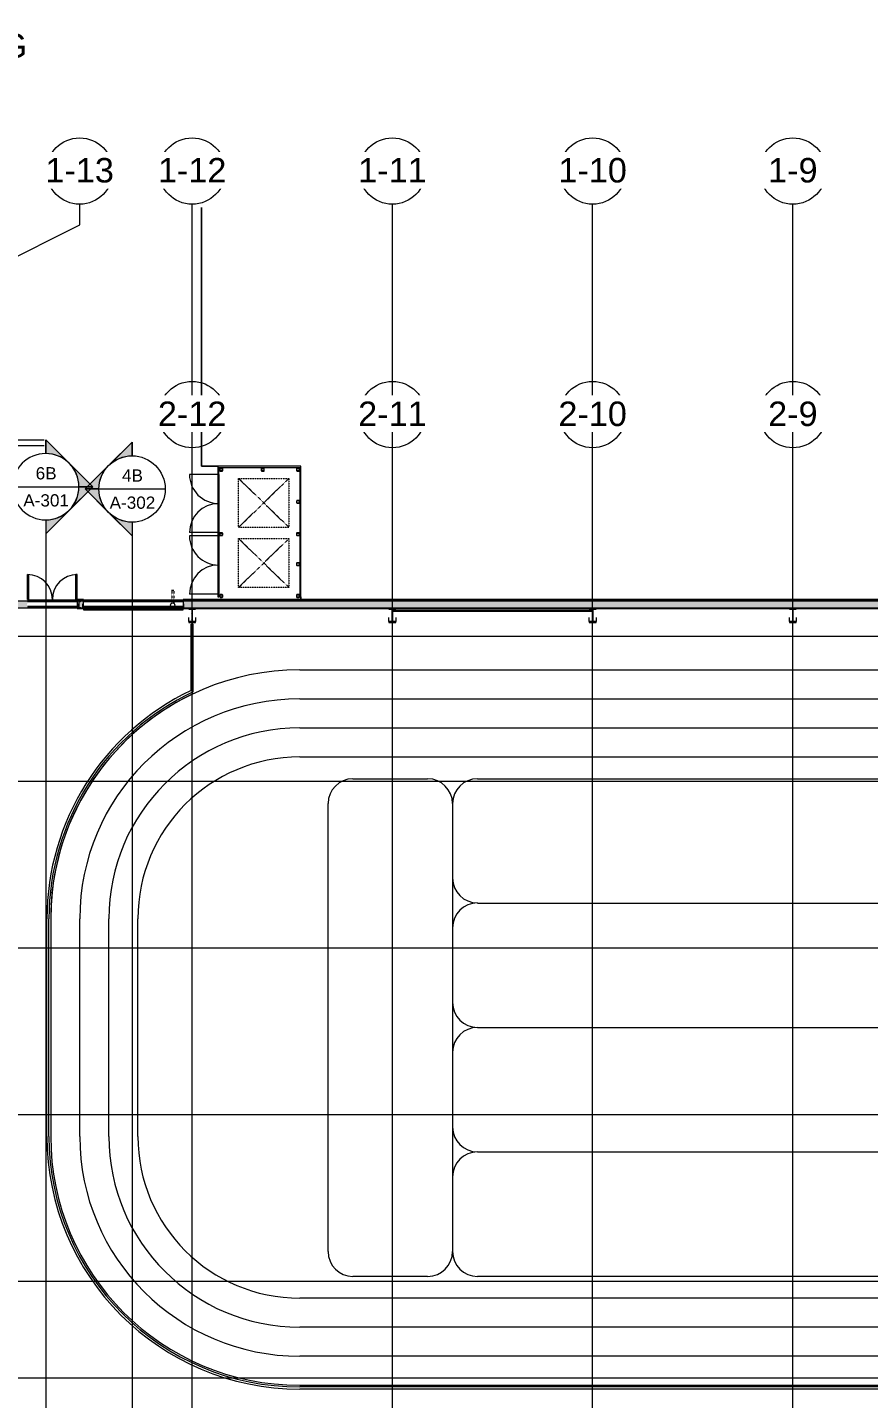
# Model space of a CAD drawing. Header units: inches. Extents: x 25369 to 33163, y -23509 to -20274.
# Drawn here: x 28779 to 29995, y -22278 to -20294 of the extents above; entities that cross this region are included whole.
import ezdxf

# ---------------------------------------------------------------- set-up
doc = ezdxf.new("R2010")
doc.units = ezdxf.units.IN
doc.header["$MEASUREMENT"] = 0
for name, pattern in [('Dash', [0.25, 0.125, -0.125]), ('Grid Line 1_2_', [0.875, 0.5, -0.125, 0.125, -0.125]), ('Hidden 1_8_', [0.1875, 0.125, -0.0625])]:
    doc.linetypes.add(name, pattern=pattern)
for name, color, linetype, lineweight in [('A-DETL-HDLN', 90, 'Hidden 1_8_', 13), ('A-DOOR', 31, 'Continuous', 13), ('A-FLOR', 192, 'Continuous', 13), ('A-FLOR-HRAL', 11, 'Continuous', 13), ('A-FLOR-OTLN', 90, 'Continuous', 13), ('A-WALL', 113, 'Continuous', 13), ('A-WALL-PATT', 111, 'Continuous', 25), ('C-TOPO', 7, 'Continuous', 13), ('E-LITE-EQPM', 33, 'Continuous', 13), ('E-LITE-EQPM-HDLN', 30, 'Dash', 9), ('EOP-PR', 4, 'Continuous', 13), ('G-ANNO-SYMB', 111, 'Continuous', 9), ('L-SITE-WALL', 31, 'Continuous', 13), ('S-BEAM', 12, 'Continuous', 13), ('S-COLS', 52, 'Continuous', 13), ('S-GRID', 1, 'Continuous', 9), ('S-GRID-IDEN', 1, 'Continuous', 9)]:
    doc.layers.add(name, color=color, linetype=linetype, lineweight=lineweight)
doc.styles.add('Arial', font='arial.ttf', dxfattribs={"height": 35.407186})
doc.styles.add('Arial_1', font='arial.ttf', dxfattribs={"height": 17.703593})
pattern_1 = [(225, (29885.494, -22360.053), (19.00703, -19.00703), []), (225, (29885.494, -22388.853), (19.00703, -19.00703), [])]
pattern_2 = [(225, (29595.994, -22360.053), (19.00703, -19.00703), []), (225, (29595.994, -22388.853), (19.00703, -19.00703), [])]
pattern_3 = [(225, (29306.494, -22360.053), (19.00703, -19.00703), []), (225, (29306.494, -22388.853), (19.00703, -19.00703), [])]
pattern_4 = [(225, (29016.994, -22360.053), (19.00703, -19.00703), []), (225, (29016.994, -22388.853), (19.00703, -19.00703), [])]

# ---------------------------------------------------------------- blocks, each defined once
blk = doc.blocks.new('Struct_Xcel_Sports Complex_rvt-2-Overall Floor Plan')
at = {"layer": 'A-FLOR', "color": 43, "lineweight": 9}
for p, q in [((22847.8, -21132.3), (22919.8, -21132.3)), ((22928.8, -21132.3), (23072.8, -21132.3))]:
    blk.add_line(p, q, dxfattribs=at)
at = {"layer": 'L-SITE-WALL', "color": 43, "lineweight": 9}
for p, q in [((22847.8, -21124.3), (22919.8, -21124.3)), ((22928.8, -21124.3), (23072.8, -21124.3)), ((22919.8, -21132.3), (22847.8, -21132.3)), ((23072.8, -21132.3), (22928.8, -21132.3))]:
    blk.add_line(p, q, dxfattribs=at)
blk = doc.blocks.new('Double-Flush - 72_ x 96_-983185-Overall Floor Plan')
at = {"layer": 'A-DOOR', "color": 7}
for p, q in [((-36, -6.6), (-36, -42.6)), ((-36, -6.6), (-34, -6.6)), ((-34, -6.6), (-34, -42.6)), ((34, -6.6), (34, -42.6)), ((36, -6.6), (34, -6.6)), ((36, -6.6), (36, -42.6)), ((-36, -42.6), (-34, -42.6))]:
    blk.add_line(p, q, dxfattribs=at)
at = {"layer": 'A-DOOR', "color": 43, "lineweight": 9}
for centre, start, end in [((-36, -6.6), 270, 360), ((36, -6.6), 180, 270)]:
    blk.add_arc(centre, 36, start, end, dxfattribs=at)
blk = doc.blocks.new('overhead door - one-983186-Overall Floor Plan')
at = {"layer": 'A-DOOR', "color": 7}
for p, q in [((72, -7), (-72, -7)), ((-72, -7), (-72, -8.75)), ((-72, -8.75), (72, -8.75)), ((72, -8.75), (72, -7))]:
    blk.add_line(p, q, dxfattribs=at)
blk = doc.blocks.new('Top Rail Type - Top Rail_Internal_-939601-Overall Floor Plan')
at = {"layer": 'A-FLOR-HRAL', "color": 43, "lineweight": 9}
for p, q in [((24585.3, -21135.1), (24585.3, -21137.8)), ((24585.3, -21138.8), (24585.3, -21898.8)), ((24588.3, -21135.1), (24588.3, -21137.8)), ((24588.3, -21138.8), (24588.3, -21898.8)), ((23084.4, -21157.7), (23087.4, -21157.7)), ((23084.4, -21253.7), (23084.4, -21157.7)), ((23087.4, -21255.7), (23087.4, -21157.7)), ((22875.9, -21898.8), (22875.9, -21583.8)), ((22878.9, -21898.8), (22878.9, -21583.8)), ((24222.8, -22261.3), (23241.4, -22261.3)), ((24222.8, -22264.3), (23241.4, -22264.3))]:
    blk.add_line(p, q, dxfattribs=at)
for centre, radius, start, end in [((23241.4, -21583.8), 365.5, 115.441, 180), ((23241.4, -21583.8), 362.5, 115.1373, 180), ((23241.4, -21898.8), 365.5, 180, 270), ((23241.4, -21898.8), 362.5, 180, 270), ((24222.8, -21898.8), 362.5, 270, 0), ((24222.8, -21898.8), 365.5, 270, 0)]:
    blk.add_arc(centre, radius, start, end, dxfattribs=at)
blk = doc.blocks.new('Lighting-Street_Cooper_Navion-Lumark_4-6-LED-Squares - The Caretaker LED-964008-Overall Floor Plan')
at = {"layer": 'E-LITE-EQPM', "color": 43, "lineweight": 9}
blk.add_line((-1.7, -10.7), (1.6, -10.7), dxfattribs=at)
blk.add_circle((0, -32.4), 3, dxfattribs=at)
at = {"layer": 'E-LITE-EQPM-HDLN', "color": 43}
for p, q in [((-1.5, -10.7), (-1.5, -29.9)), ((1.5, -10.7), (1.5, -29.9))]:
    blk.add_line(p, q, dxfattribs=at)
blk = doc.blocks.new('dumpster door - one-1001559-Overall Floor Plan')
at = {"layer": 'A-DOOR', "color": 7}
for p, q in [((-42, 0.5), (42, 0.5)), ((-42, -0.5), (-42, 0.5)), ((-42, 0), (-42, -42)), ((42, 0.5), (42, -0.5)), ((42, 0), (42, -42)), ((42, -0.5), (-42, -0.5))]:
    blk.add_line(p, q, dxfattribs=at)
for centre, start, end in [((-42, 0), 270, 0), ((42, 0), 180, 270)]:
    blk.add_arc(centre, 42, start, end, dxfattribs=at)
blk = doc.blocks.new('HSS-Hollow Structural Section-Column - HSS4X4X1_4-1001889-Overall Floor Plan')
at = {"layer": 'S-COLS', "lineweight": 9}
h = blk.add_hatch(dxfattribs=at)
h.set_pattern_fill('FP_23', color=253, style=0, pattern_type=2)
h.set_pattern_definition([(225, (29059.09, -21116.928), (19.00703, -19.00703), []), (225, (29059.09, -21145.728), (19.00703, -19.00703), [])])
h.paths.add_polyline_path([(-1.5, 2), (-1.9, 1.9), (-2, 1.5), (-2, -1.5), (-1.9, -1.9), (-1.5, -2), (1.5, -2), (1.9, -1.9), (2, -1.5), (2, 1.5), (1.9, 1.9), (1.5, 2)], flags=0)
h.paths.add_polyline_path([(1.5, 1.8), (1.7, 1.7), (1.8, 1.5), (1.7, -1.7), (1.5, -1.8), (-1.7, -1.7), (-1.8, -1.5), (-1.7, 1.7), (-1.5, 1.8)], flags=0)
at = {"layer": 'S-COLS', "color": 7}
for p, q in [((-2, 1.5), (-2, -1.5)), ((-1.8, -1.5), (-1.8, 1.5)), ((1.5, 2), (-1.5, 2)), ((-1.5, 1.8), (1.5, 1.8)), ((1.8, 1.5), (1.8, -1.5)), ((2, -1.5), (2, 1.5)), ((1.5, -1.8), (-1.5, -1.8)), ((-1.5, -2), (1.5, -2))]:
    blk.add_line(p, q, dxfattribs=at)
for centre, radius, start, end in [((-1.5, 1.5), 0.466, 90, 180), ((-1.5, 1.5), 0.233, 90, 180), ((1.5, 1.5), 0.466, 360, 90), ((1.5, 1.5), 0.233, 0, 90), ((-1.5, -1.5), 0.466, 180, 270), ((-1.5, -1.5), 0.233, 180, 270), ((1.5, -1.5), 0.233, 270, 360), ((1.5, -1.5), 0.466, 270, 360)]:
    blk.add_arc(centre, radius, start, end, dxfattribs=at)
blk = doc.blocks.new('HSS-Hollow Structural Section-Column - HSS4X4X1_4-V16-Overall Floor Plan')
at = {"layer": 'S-COLS', "color": 7}
for p, q in [((-2, 1.534), (-2, -1.534)), ((-1.767, -1.534), (-1.767, 1.534)), ((1.534, 2), (-1.534, 2)), ((-1.534, 1.767), (1.534, 1.767)), ((1.767, 1.534), (1.767, -1.534)), ((2, -1.534), (2, 1.534)), ((1.534, -1.767), (-1.534, -1.767)), ((-1.534, -2), (1.534, -2))]:
    blk.add_line(p, q, dxfattribs=at)
for centre, radius, start, end in [((-1.534, 1.534), 0.466, 90, 180), ((-1.534, 1.534), 0.233, 90, 180), ((1.534, 1.534), 0.466, 360, 90), ((1.534, 1.534), 0.233, 0, 90), ((-1.534, -1.534), 0.466, 180, 270), ((-1.534, -1.534), 0.233, 180, 270), ((1.534, -1.534), 0.233, 270, 360), ((1.534, -1.534), 0.466, 270, 360)]:
    blk.add_arc(centre, radius, start, end, dxfattribs=at)
blk = doc.blocks.new('HSS-Hollow Structural Section-Column - HSS4X4X1_4-V17-Overall Floor Plan')
at = {"layer": 'S-COLS', "color": 7}
for p, q in [((-2, 1.534), (-2, -1.534)), ((-1.767, -1.534), (-1.767, 1.534)), ((1.534, 2), (-1.534, 2)), ((-1.534, 1.767), (1.534, 1.767)), ((1.767, 1.534), (1.767, -1.534)), ((2, -1.534), (2, 1.534)), ((1.534, -1.767), (-1.534, -1.767)), ((-1.534, -2), (1.534, -2))]:
    blk.add_line(p, q, dxfattribs=at)
for centre, radius, start, end in [((-1.534, 1.534), 0.466, 90, 180), ((-1.534, 1.534), 0.233, 90, 180), ((1.534, 1.534), 0.466, 360, 90), ((1.534, 1.534), 0.233, 0, 90), ((-1.534, -1.534), 0.466, 180, 270), ((-1.534, -1.534), 0.233, 180, 270), ((1.534, -1.534), 0.233, 270, 360), ((1.534, -1.534), 0.466, 270, 360)]:
    blk.add_arc(centre, radius, start, end, dxfattribs=at)
blk = doc.blocks.new('HSS-Hollow Structural Section-Column - HSS4X4X1_4-V18-Overall Floor Plan')
at = {"layer": 'S-COLS', "color": 7}
for p, q in [((-2, 1.534), (-2, -1.534)), ((-1.767, -1.534), (-1.767, 1.534)), ((1.534, 2), (-1.534, 2)), ((-1.534, 1.767), (1.534, 1.767)), ((1.767, 1.534), (1.767, -1.534)), ((2, -1.534), (2, 1.534)), ((1.534, -1.767), (-1.534, -1.767)), ((-1.534, -2), (1.534, -2))]:
    blk.add_line(p, q, dxfattribs=at)
for centre, radius, start, end in [((-1.534, 1.534), 0.466, 90, 180), ((-1.534, 1.534), 0.233, 90, 180), ((1.534, 1.534), 0.466, 360, 90), ((1.534, 1.534), 0.233, 0, 90), ((-1.534, -1.534), 0.466, 180, 270), ((-1.534, -1.534), 0.233, 180, 270), ((1.534, -1.534), 0.233, 270, 360), ((1.534, -1.534), 0.466, 270, 360)]:
    blk.add_arc(centre, radius, start, end, dxfattribs=at)
blk = doc.blocks.new('HSS-Hollow Structural Section-Column - HSS4X4X1_4-V19-Overall Floor Plan')
at = {"layer": 'S-COLS', "color": 7}
for p, q in [((-2, 1.534), (-2, -1.534)), ((-1.767, -1.534), (-1.767, 1.534)), ((1.534, 2), (-1.534, 2)), ((-1.534, 1.767), (1.534, 1.767)), ((1.767, 1.534), (1.767, -1.534)), ((2, -1.534), (2, 1.534)), ((1.534, -1.767), (-1.534, -1.767)), ((-1.534, -2), (1.534, -2))]:
    blk.add_line(p, q, dxfattribs=at)
for centre, radius, start, end in [((-1.534, 1.534), 0.466, 90, 180), ((-1.534, 1.534), 0.233, 90, 180), ((1.534, 1.534), 0.466, 360, 90), ((1.534, 1.534), 0.233, 0, 90), ((-1.534, -1.534), 0.466, 180, 270), ((-1.534, -1.534), 0.233, 180, 270), ((1.534, -1.534), 0.233, 270, 360), ((1.534, -1.534), 0.466, 270, 360)]:
    blk.add_arc(centre, radius, start, end, dxfattribs=at)
blk = doc.blocks.new('HSS-Hollow Structural Section-Column - HSS4X4X1_4-V20-Overall Floor Plan')
at = {"layer": 'S-COLS', "lineweight": 9}
h = blk.add_hatch(dxfattribs=at)
h.set_pattern_fill('FP_24', color=253, style=0, pattern_type=2)
h.set_pattern_definition([(225, (29170.09, -20934.178), (19.00703, -19.00703), []), (225, (29170.09, -20962.978), (19.00703, -19.00703), [])])
h.paths.add_polyline_path([(-1.5, 2), (-1.9, 1.9), (-2, 1.5), (-2, -1.5), (-1.9, -1.9), (-1.5, -2), (1.5, -2), (1.9, -1.9), (2, -1.5), (2, 1.5), (1.9, 1.9), (1.5, 2)], flags=0)
h.paths.add_polyline_path([(-1.5, 1.8), (1.7, 1.7), (1.8, 1.5), (1.7, -1.7), (1.5, -1.8), (-1.7, -1.7), (-1.8, -1.5), (-1.7, 1.7)], flags=0)
at = {"layer": 'S-COLS', "color": 7}
for p, q in [((-2, 1.5), (-2, -1.5)), ((-1.8, -1.5), (-1.8, 1.5)), ((1.5, 2), (-1.5, 2)), ((-1.5, 1.8), (1.5, 1.8)), ((1.8, 1.5), (1.8, -1.5)), ((2, -1.5), (2, 1.5)), ((1.5, -1.8), (-1.5, -1.8)), ((-1.5, -2), (1.5, -2))]:
    blk.add_line(p, q, dxfattribs=at)
for centre, radius, start, end in [((-1.5, 1.5), 0.466, 90, 180), ((-1.5, 1.5), 0.233, 90, 180), ((1.5, 1.5), 0.466, 360, 90), ((1.5, 1.5), 0.233, 0, 90), ((-1.5, -1.5), 0.466, 180, 270), ((-1.5, -1.5), 0.233, 180, 270), ((1.5, -1.5), 0.233, 270, 360), ((1.5, -1.5), 0.466, 270, 360)]:
    blk.add_arc(centre, radius, start, end, dxfattribs=at)
blk = doc.blocks.new('HSS-Hollow Structural Section-Column - HSS4X4X1_4-V21-Overall Floor Plan')
at = {"layer": 'S-COLS', "color": 7}
for p, q in [((-2, 1.534), (-2, -1.534)), ((-1.767, -1.534), (-1.767, 1.534)), ((1.534, 2), (-1.534, 2)), ((-1.534, 1.767), (1.534, 1.767)), ((1.767, 1.534), (1.767, -1.534)), ((2, -1.534), (2, 1.534)), ((1.534, -1.767), (-1.534, -1.767)), ((-1.534, -2), (1.534, -2))]:
    blk.add_line(p, q, dxfattribs=at)
for centre, radius, start, end in [((-1.534, 1.534), 0.466, 90, 180), ((-1.534, 1.534), 0.233, 90, 180), ((1.534, 1.534), 0.466, 360, 90), ((1.534, 1.534), 0.233, 0, 90), ((-1.534, -1.534), 0.466, 180, 270), ((-1.534, -1.534), 0.233, 180, 270), ((1.534, -1.534), 0.233, 270, 360), ((1.534, -1.534), 0.466, 270, 360)]:
    blk.add_arc(centre, radius, start, end, dxfattribs=at)
blk = doc.blocks.new('HSS-Hollow Structural Section-Column - HSS4X4X1_4-V22-Overall Floor Plan')
at = {"layer": 'S-COLS', "lineweight": 9}
h = blk.add_hatch(dxfattribs=at)
h.set_pattern_fill('FP_25', color=253, style=0, pattern_type=2)
h.set_pattern_definition([(225, (29170.09, -20980.553), (19.00703, -19.00703), []), (225, (29170.09, -21009.353), (19.00703, -19.00703), [])])
h.paths.add_polyline_path([(-1.5, 2), (-1.9, 1.9), (-2, 1.5), (-2, -1.5), (-1.9, -1.9), (-1.5, -2), (1.5, -2), (1.9, -1.9), (2, -1.5), (2, 1.5), (1.9, 1.9), (1.5, 2)], flags=0)
h.paths.add_polyline_path([(1.5, 1.8), (1.7, 1.7), (1.8, 1.5), (1.7, -1.7), (1.5, -1.8), (-1.7, -1.7), (-1.8, -1.5), (-1.7, 1.7), (-1.5, 1.8)], flags=0)
at = {"layer": 'S-COLS', "color": 7}
for p, q in [((-2, 1.5), (-2, -1.5)), ((-1.8, -1.5), (-1.8, 1.5)), ((1.5, 2), (-1.5, 2)), ((-1.5, 1.8), (1.5, 1.8)), ((1.8, 1.5), (1.8, -1.5)), ((2, -1.5), (2, 1.5)), ((1.5, -1.8), (-1.5, -1.8)), ((-1.5, -2), (1.5, -2))]:
    blk.add_line(p, q, dxfattribs=at)
for centre, radius, start, end in [((-1.5, 1.5), 0.466, 90, 180), ((-1.5, 1.5), 0.233, 90, 180), ((1.5, 1.5), 0.466, 360, 90), ((1.5, 1.5), 0.233, 0, 90), ((-1.5, -1.5), 0.466, 180, 270), ((-1.5, -1.5), 0.233, 180, 270), ((1.5, -1.5), 0.233, 270, 360), ((1.5, -1.5), 0.466, 270, 360)]:
    blk.add_arc(centre, radius, start, end, dxfattribs=at)
blk = doc.blocks.new('HSS-Hollow Structural Section-Column - HSS4X4X1_4-V23-Overall Floor Plan')
at = {"layer": 'S-COLS', "color": 7}
for p, q in [((-2, 1.534), (-2, -1.534)), ((-1.767, -1.534), (-1.767, 1.534)), ((1.534, 2), (-1.534, 2)), ((-1.534, 1.767), (1.534, 1.767)), ((1.767, 1.534), (1.767, -1.534)), ((2, -1.534), (2, 1.534)), ((1.534, -1.767), (-1.534, -1.767)), ((-1.534, -2), (1.534, -2))]:
    blk.add_line(p, q, dxfattribs=at)
for centre, radius, start, end in [((-1.534, 1.534), 0.466, 90, 180), ((-1.534, 1.534), 0.233, 90, 180), ((1.534, 1.534), 0.466, 360, 90), ((1.534, 1.534), 0.233, 0, 90), ((-1.534, -1.534), 0.466, 180, 270), ((-1.534, -1.534), 0.233, 180, 270), ((1.534, -1.534), 0.233, 270, 360), ((1.534, -1.534), 0.466, 270, 360)]:
    blk.add_arc(centre, radius, start, end, dxfattribs=at)
blk = doc.blocks.new('columns and girder2 - one-V29-Overall Floor Plan')
at = {"layer": 'S-BEAM', "lineweight": 9}
h = blk.add_hatch(dxfattribs=at)
h.set_pattern_fill('FP_32', color=253, style=0, pattern_type=2)
h.set_pattern_definition(pattern_1)
h.paths.add_polyline_path([(5, -0.5), (-5, -0.5), (-5, -2), (5, -2)], flags=0)
h.paths.add_polyline_path([(-5, -17), (-5, -18.5), (5, -18.5), (5, -17)], flags=0)
h.paths.add_polyline_path([(5, -1204.9), (-5, -1204.9), (-5, -1206.4), (5, -1206.4)], flags=0)
h.paths.add_polyline_path([(-5, -1224.3), (-5, -1225.8), (5, -1225.8), (5, -1224.3)], flags=0)
h = blk.add_hatch(dxfattribs=at)
h.set_pattern_fill('FP_32', color=253, style=0, pattern_type=2)
h.set_pattern_definition(pattern_1)
h.paths.add_polyline_path([(0.6, -2), (-0.6, -2), (-0.6, -17), (0.6, -17)], flags=0)
h.paths.add_polyline_path([(0.6, -1206.4), (-0.6, -1206.4), (-0.6, -1224.3), (0.6, -1224.3)], flags=0)
at = {"layer": 'S-BEAM', "color": 7}
for p, q in [((5, -0.5), (-5, -0.5)), ((-5, -0.5), (-5, -2)), ((-5, -2), (5, -2)), ((5, -17), (-5, -17)), ((-5, -17), (-5, -18.5)), ((-5, -18.5), (5, -18.5)), ((0.6, -2), (-0.6, -2)), ((-0.6, -2), (-0.6, -17)), ((-0.6, -17), (0.6, -17)), ((0.6, -17), (0.6, -2)), ((5, -2), (5, -0.5)), ((5, -18.5), (5, -17)), ((5, -1204.9), (-5, -1204.9)), ((-5, -1204.9), (-5, -1206.4)), ((-5, -1206.4), (5, -1206.4)), ((0.6, -1206.4), (-0.6, -1206.4)), ((-0.6, -1206.4), (-0.6, -1224.3)), ((0.6, -1224.3), (0.6, -1206.4)), ((5, -1206.4), (5, -1204.9)), ((5, -1224.3), (-5, -1224.3)), ((-5, -1224.3), (-5, -1225.8)), ((-5, -1225.8), (5, -1225.8)), ((-0.6, -1224.3), (0.6, -1224.3)), ((5, -1225.8), (5, -1224.3))]:
    blk.add_line(p, q, dxfattribs=at)
at = {"layer": 'S-BEAM', "color": 43, "lineweight": 9}
for p, q in [((-5, -17), (-5, -10.7)), ((5, -10.7), (5, -17)), ((-5, -1211.9), (-5, -1206.4)), ((5, -1206.4), (5, -1211.9))]:
    blk.add_line(p, q, dxfattribs=at)
blk = doc.blocks.new('columns and girder2 - one-V30-Overall Floor Plan')
at = {"layer": 'S-BEAM', "lineweight": 9}
h = blk.add_hatch(dxfattribs=at)
h.set_pattern_fill('FP_33', color=253, style=0, pattern_type=2)
h.set_pattern_definition(pattern_2)
h.paths.add_polyline_path([(5, -0.5), (-5, -0.5), (-5, -2), (5, -2)], flags=0)
h.paths.add_polyline_path([(3.1, -17), (-5, -17), (-5, -18.5), (5, -18.5), (5, -17)], flags=0)
h.paths.add_polyline_path([(5, -1204.9), (-5, -1204.9), (-5, -1206.4), (5, -1206.4)], flags=0)
h.paths.add_polyline_path([(-5, -1224.3), (-5, -1225.8), (5, -1225.8), (5, -1224.3)], flags=0)
h = blk.add_hatch(dxfattribs=at)
h.set_pattern_fill('FP_33', color=253, style=0, pattern_type=2)
h.set_pattern_definition(pattern_2)
h.paths.add_polyline_path([(0, -5.7), (0.2, -5.6), (0, -5.7)], flags=0)
h.paths.add_polyline_path([(0.6, -2), (-0.6, -2), (-0.6, -17), (0.6, -17), (0.6, -5.7), (-0.2, -5.7), (-0.4, -5.3), (-0.2, -4.8), (0, -4.7), (0.6, -4.7), (0.6, -3.9)], flags=0)
h.paths.add_polyline_path([(-0.6, -1206.4), (-0.6, -1224.3), (0.6, -1224.3), (0.6, -1222.3), (0, -1222.2), (-0.3, -1222), (-0.4, -1221.7), (-0.2, -1221.4), (0, -1221.3), (0.6, -1221.3), (0.6, -1206.4)], flags=0)
at = {"layer": 'S-BEAM', "color": 7}
for p, q in [((5, -0.5), (-5, -0.5)), ((-5, -0.5), (-5, -2)), ((-5, -2), (5, -2)), ((5, -17), (-5, -17)), ((-5, -17), (-5, -18.5)), ((-5, -18.5), (5, -18.5)), ((0.6, -2), (-0.6, -2)), ((-0.6, -2), (-0.6, -17)), ((-0.6, -17), (0.6, -17)), ((0.6, -4.7), (0.6, -2)), ((0.6, -17), (0.6, -5.7)), ((5, -2), (5, -0.5)), ((5, -18.5), (5, -17)), ((5, -1204.9), (-5, -1204.9)), ((-5, -1204.9), (-5, -1206.4)), ((-5, -1206.4), (5, -1206.4)), ((0.6, -1206.4), (-0.6, -1206.4)), ((-0.6, -1206.4), (-0.6, -1224.3)), ((0.6, -1221.3), (0.6, -1206.4)), ((5, -1206.4), (5, -1204.9)), ((5, -1224.3), (-5, -1224.3)), ((-5, -1224.3), (-5, -1225.8)), ((-5, -1225.8), (5, -1225.8)), ((-0.6, -1224.3), (0.6, -1224.3)), ((0.6, -1224.3), (0.6, -1222.3)), ((5, -1225.8), (5, -1224.3))]:
    blk.add_line(p, q, dxfattribs=at)
at = {"layer": 'S-BEAM', "color": 43, "lineweight": 9}
for p, q in [((-5, -17), (-5, -10.7)), ((5, -10.7), (5, -17)), ((-5, -1211.9), (-5, -1206.4)), ((5, -1206.4), (5, -1211.9))]:
    blk.add_line(p, q, dxfattribs=at)
blk = doc.blocks.new('columns and girder2 - one-V31-Overall Floor Plan')
at = {"layer": 'S-BEAM', "lineweight": 9}
h = blk.add_hatch(dxfattribs=at)
h.set_pattern_fill('FP_34', color=253, style=0, pattern_type=2)
h.set_pattern_definition(pattern_3)
h.paths.add_polyline_path([(5, -0.5), (-5, -0.5), (-5, -2), (5, -2)], flags=0)
h.paths.add_polyline_path([(5, -17), (-5, -17), (-5, -18.5), (5, -18.5)], flags=0)
h.paths.add_polyline_path([(5, -1204.9), (-5, -1204.9), (-5, -1206.4), (5, -1206.4)], flags=0)
h.paths.add_polyline_path([(-5, -1224.3), (-5, -1225.8), (5, -1225.8), (5, -1224.3)], flags=0)
h = blk.add_hatch(dxfattribs=at)
h.set_pattern_fill('FP_34', color=253, style=0, pattern_type=2)
h.set_pattern_definition(pattern_3)
h.paths.add_polyline_path([(0.6, -2), (-0.6, -2), (-0.6, -4.7), (0.1, -4.8), (0.3, -4.9), (0.4, -5.3), (0.3, -5.6), (-0.1, -5.7), (-0.6, -5.7), (-0.6, -17), (0.6, -17), (0.6, -3.9)], flags=0)
h.paths.add_polyline_path([(-0.6, -1206.4), (-0.6, -1221.3), (-0.3, -1221.3), (0, -1221.5), (0.1, -1221.8), (-0.1, -1222.1), (-0.3, -1222.3), (-0.6, -1222.3), (-0.6, -1224.3), (0.6, -1224.3), (0.6, -1206.4)], flags=0)
at = {"layer": 'S-BEAM', "color": 7}
for p, q in [((5, -0.5), (-5, -0.5)), ((-5, -0.5), (-5, -2)), ((-5, -2), (5, -2)), ((5, -17), (-5, -17)), ((-5, -17), (-5, -18.5)), ((-5, -18.5), (5, -18.5)), ((0.6, -2), (-0.6, -2)), ((-0.6, -2), (-0.6, -4.7)), ((-0.6, -5.7), (-0.6, -17)), ((-0.6, -17), (0.6, -17)), ((0.6, -17), (0.6, -2)), ((5, -2), (5, -0.5)), ((5, -18.5), (5, -17)), ((5, -1204.9), (-5, -1204.9)), ((-5, -1204.9), (-5, -1206.4)), ((-5, -1206.4), (5, -1206.4)), ((0.6, -1206.4), (-0.6, -1206.4)), ((-0.6, -1206.4), (-0.6, -1221.3)), ((0.6, -1224.3), (0.6, -1206.4)), ((5, -1206.4), (5, -1204.9)), ((5, -1224.3), (-5, -1224.3)), ((-5, -1224.3), (-5, -1225.8)), ((-5, -1225.8), (5, -1225.8)), ((-0.6, -1222.3), (-0.6, -1224.3)), ((-0.6, -1224.3), (0.6, -1224.3)), ((5, -1225.8), (5, -1224.3))]:
    blk.add_line(p, q, dxfattribs=at)
at = {"layer": 'S-BEAM', "color": 43, "lineweight": 9}
for p, q in [((-5, -17), (-5, -10.7)), ((5, -10.7), (5, -17)), ((-5, -1211.9), (-5, -1206.4)), ((5, -1206.4), (5, -1211.9))]:
    blk.add_line(p, q, dxfattribs=at)
blk = doc.blocks.new('columns and girder2 - one-V32-Overall Floor Plan')
at = {"layer": 'S-BEAM', "lineweight": 9}
h = blk.add_hatch(dxfattribs=at)
h.set_pattern_fill('FP_35', color=253, style=0, pattern_type=2)
h.set_pattern_definition(pattern_4)
h.paths.add_polyline_path([(-5, -0.5), (-5, -2), (5, -2), (5, -0.5)], flags=0)
h.paths.add_polyline_path([(5, -17), (-5, -17), (-5, -18.5), (5, -18.5)], flags=0)
h.paths.add_polyline_path([(-5, -1204.9), (-5, -1206.4), (5, -1206.4), (5, -1204.9)], flags=0)
h.paths.add_polyline_path([(-5, -1224.3), (-5, -1225.8), (5, -1225.8), (5, -1224.3)], flags=0)
h = blk.add_hatch(dxfattribs=at)
h.set_pattern_fill('FP_35', color=253, style=0, pattern_type=2)
h.set_pattern_definition(pattern_4)
h.paths.add_polyline_path([(0.6, -2), (-0.6, -2), (-0.6, -17), (0.6, -17)], flags=0)
h.paths.add_polyline_path([(-0.6, -1206.4), (-0.6, -1224.3), (0.6, -1224.3), (0.6, -1206.4)], flags=0)
at = {"layer": 'S-BEAM', "color": 7}
for p, q in [((5, -0.5), (-5, -0.5)), ((-5, -0.5), (-5, -2)), ((-5, -2), (5, -2)), ((5, -17), (-5, -17)), ((-5, -17), (-5, -18.5)), ((-5, -18.5), (5, -18.5)), ((0.6, -2), (-0.6, -2)), ((-0.6, -2), (-0.6, -17)), ((-0.6, -17), (0.6, -17)), ((0.6, -17), (0.6, -2)), ((5, -2), (5, -0.5)), ((5, -18.5), (5, -17)), ((5, -1204.9), (-5, -1204.9)), ((-5, -1204.9), (-5, -1206.4)), ((-5, -1206.4), (5, -1206.4)), ((0.6, -1206.4), (-0.6, -1206.4)), ((-0.6, -1206.4), (-0.6, -1224.3)), ((0.6, -1224.3), (0.6, -1206.4)), ((5, -1206.4), (5, -1204.9)), ((5, -1224.3), (-5, -1224.3)), ((-5, -1224.3), (-5, -1225.8)), ((-5, -1225.8), (5, -1225.8)), ((-0.6, -1224.3), (0.6, -1224.3)), ((5, -1225.8), (5, -1224.3))]:
    blk.add_line(p, q, dxfattribs=at)
at = {"layer": 'S-BEAM', "color": 43, "lineweight": 9}
for p, q in [((-5, -17), (-5, -10.7)), ((5, -10.7), (5, -17)), ((-5, -1211.9), (-5, -1206.4)), ((5, -1206.4), (5, -1212))]:
    blk.add_line(p, q, dxfattribs=at)
blk = doc.blocks.new('Round Bar - 1_-V78-Overall Floor Plan')
at = {"layer": 'S-BEAM', "color": 43, "lineweight": 9}
for p, q in [((23520.7, -21137.8), (23375.7, -21137.8)), ((23375.7, -21138.8), (23520.7, -21138.8))]:
    blk.add_line(p, q, dxfattribs=at)
for start_param, end_param in [(0, 3.141593), (3.141593, 6.283185)]:
    blk.add_ellipse((23375.7, -21138.3), major_axis=(0, 0.5), ratio=0.802206, start_param=start_param, end_param=end_param, dxfattribs=at)
blk = doc.blocks.new('Round Bar - 1_-V79-Overall Floor Plan')
at = {"layer": 'S-BEAM', "color": 43, "lineweight": 9}
for p, q in [((23664.9, -21137.8), (23519.9, -21137.8)), ((23519.9, -21138.8), (23664.9, -21138.8))]:
    blk.add_line(p, q, dxfattribs=at)
for start_param, end_param in [(0, 3.141593), (3.141593, 6.283185)]:
    blk.add_ellipse((23664.9, -21138.3), major_axis=(0, 0.5), ratio=0.802206, start_param=start_param, end_param=end_param, dxfattribs=at)
blk = doc.blocks.new('Grid - Grid Head - Circle-14747-Overall Floor Plan')
at = {"layer": 'S-GRID-IDEN'}
blk.add_circle((0, 0), 0.25, dxfattribs=at)
blk = doc.blocks.new('Section - Section Head - Filled-1526-Overall Floor Plan')
at = {"layer": 'G-ANNO-SYMB'}
h = blk.add_hatch(color=256, dxfattribs=at)
edge = h.paths.add_edge_path(flags=0)
edge.add_line((-0.427, 0.177), (-0.25, 0.354))
edge.add_line((-0.25, 0.354), (-0.25, 0.25))
edge.add_arc((-0.25, 0), 0.25, 90, 135)
h = blk.add_hatch(color=256, dxfattribs=at)
edge = h.paths.add_edge_path(flags=0)
edge.add_arc((-0.25, 0), 0.25, 45, 90)
edge.add_line((-0.25, 0.25), (-0.25, 0.354))
edge.add_line((-0.25, 0.354), (-0.073, 0.177))
h = blk.add_hatch(color=256, dxfattribs=at)
edge = h.paths.add_edge_path(flags=0)
edge.add_arc((-0.25, 0), 0.25, 137.9216, 180)
edge.add_line((-0.5, 0), (-0.604, 0))
edge.add_line((-0.604, 0), (-0.436, 0.168))
h = blk.add_hatch(color=256, dxfattribs=at)
edge = h.paths.add_edge_path(flags=0)
edge.add_line((-0.064, 0.168), (0.104, 0))
edge.add_line((0.104, 0), (0, 0))
edge.add_arc((-0.25, 0), 0.25, 0, 42.0784)
for p, q in [((-0.25, 0.354), (-0.604, 0)), ((-0.25, 0.354), (-0.427, 0.177)), ((-0.25, 0.354), (0.104, 0)), ((-0.25, 0.25), (-0.25, 0.354)), ((-0.073, 0.177), (-0.25, 0.354)), ((-0.25, 0.354), (-0.25, 0.25)), ((-0.436, 0.168), (-0.604, 0)), ((0.104, 0), (-0.064, 0.168)), ((-0.604, 0), (-0.5, 0)), ((0, 0), (0.104, 0)), ((-0.5, 0), (-0.604, 0)), ((0, 0), (0.104, 0))]:
    blk.add_line(p, q, dxfattribs=at)
for start, end in [(360, 180), (90, 135), (45, 90), (137.9216, 180), (0, 42.0784), (180, 360)]:
    blk.add_arc((-0.25, 0), 0.25, start, end, dxfattribs=at)

msp = doc.modelspace()

# ---------------------------------------------------------------- hatches: boundary and pattern name
at = {"layer": 'A-WALL-PATT', "lineweight": 9}
h = msp.add_hatch(dxfattribs=at)
h.set_pattern_fill('FP_18', color=253, style=0, pattern_type=2)
h.set_pattern_definition([(161.57, (5932.064, 0.96), (-7.6802237, -0.0009796), [0, -54.643, 6.067, 0]), (18.43, (5930.144, 0.96), (-7.6802237, 0.0009796), [0, -54.643, 6.067, 0]), (108.43, (5932.064, 0.96), (3.8382953, -19.20136532), [18.211, -42.499]), (71.57, (5930.144, 0.96), (3.8382953, 19.20136532), [18.211, -42.499])])
h.paths.add_polyline_path([(29880.5, -21134.3), (31863.1, -21134.3), (31863.1, -21128.4), (31863.9, -21128.4), (31863.9, -21124.3), (29003.9, -21124.3), (29003.9, -21128.4), (29004.6, -21128.4), (29004.6, -21134.3), (29768.4, -21134.3)], flags=0)
h.paths.add_polyline_path([(28712.5, -21134.3), (28778.1, -21134.3), (28778.1, -21128.4), (28778.9, -21128.4), (28778.9, -21124.3), (28712.5, -21124.3), (28712.5, -21126.4)], flags=0)
h.paths.add_polyline_path([(31909.1, -21134.3), (31911.4, -21134.3), (31911.4, -21124.3), (31899.9, -21124.3), (31899.9, -21128.4), (31900.6, -21128.4), (31900.6, -21134.3), (31907, -21134.3)], flags=0)
h.paths.add_polyline_path([(28851.6, -21134.3), (28859.1, -21134.3), (28859.1, -21128.4), (28859.9, -21128.4), (28859.9, -21124.3), (28850.9, -21124.3), (28850.9, -21128.4), (28851.6, -21128.4)], flags=0)
h = msp.add_hatch(dxfattribs=at)
h.set_pattern_fill('FP_21', color=253, style=0, pattern_type=2)
h.set_pattern_definition([(0, (5931.104, 0), (0, 24), []), (90, (5931.104, 0), (-24, 1e-15), [])])
h.paths.add_polyline_path([(28713.5, -21124.3), (28778.9, -21124.3), (28778.9, -21123.3), (28713.5, -21123.3)], flags=0)
h.paths.add_polyline_path([(31911.4, -21124.3), (31912.1, -21124.3), (31912.1, -21123.3), (31899.9, -21123.3), (31899.9, -21124.3), (31909.1, -21124.3)], flags=0)
h.paths.add_polyline_path([(28850.9, -21124.3), (28859.9, -21124.3), (28859.9, -21123.3), (28850.9, -21123.3)], flags=0)
h.paths.add_polyline_path([(31733.6, -21124.3), (31863.9, -21124.3), (31863.9, -21123.3), (29003.9, -21123.3), (29003.9, -21124.3), (31172.1, -21124.3)], flags=0)
at = {"layer": 'S-COLS', "lineweight": 9}
h = msp.add_hatch(dxfattribs=at)
h.set_pattern_fill('FP_15', color=253, style=0, pattern_type=2)
h.set_pattern_definition([(45, (5931.104, 0), (-19.00703, 19.00703), []), (45, (5931.104, 28.8), (-19.00703, 19.00703), [])])
h.paths.add_polyline_path([(28853.1, -21134.3), (28856, -21134.3), (28855.9, -21134), (28855.6, -21133.9), (28853.6, -21133.6), (28853.6, -21125), (28855.9, -21124.6), (28856, -21124.3), (28853.1, -21124.3)], flags=0)

# ---------------------------------------------------------------- linework, layer by layer
at = {"layer": 'A-DETL-HDLN', "color": 43, "lineweight": 9}
for p, q in [((29084, -20946.7), (29157, -20946.7)), ((29084, -21017.7), (29084, -20946.7)), ((29084, -20946.7), (29157, -21017.7)), ((29157, -20946.7), (29084, -21017.7)), ((29157, -20946.7), (29157, -21017.7)), ((29157, -21017.7), (29084, -21017.7)), ((29084, -21033.7), (29157, -21033.7)), ((29084, -21104.7), (29084, -21033.7)), ((29084, -21033.7), (29157, -21104.7)), ((29157, -21033.7), (29084, -21104.7)), ((29157, -21033.7), (29157, -21104.7)), ((29157, -21104.7), (29084, -21104.7))]:
    msp.add_line(p, q, dxfattribs=at)
at = {"layer": 'A-FLOR', "color": 43, "lineweight": 9}
for p, q in [((29017, -21155.2), (29017, -21157.7)), ((29017, -21256.4), (29017, -21259.1)), ((28812.5, -21583.8), (28812.5, -21898.8)), ((29172.5, -22258.8), (30154.5, -22258.8))]:
    msp.add_line(p, q, dxfattribs=at)
for centre, start, end in [((29172.5, -21583.8), 115.5908, 180), ((29172.5, -21898.8), 180, 270)]:
    msp.add_arc(centre, 360, start, end, dxfattribs=at)
at = {"layer": 'A-FLOR-OTLN', "color": 43, "lineweight": 9}
for p, q in [((29172.5, -21223.8), (30154.5, -21223.8)), ((29172.5, -21265.8), (30154.5, -21265.8)), ((29172.5, -21307.8), (30154.5, -21307.8)), ((29172.5, -21349.8), (30154.5, -21349.8)), ((29249.5, -21381.3), (29357.5, -21381.3)), ((29429.5, -21381.3), (30077.5, -21381.3)), ((29213.5, -22065.3), (29213.5, -21417.3)), ((29393.5, -21417.3), (29393.5, -22065.3)), ((29429.5, -21561.3), (30077.5, -21561.3)), ((28854.5, -21898.8), (28854.5, -21583.8)), ((28896.5, -21898.8), (28896.5, -21583.8)), ((28938.5, -21898.8), (28938.5, -21583.8)), ((29429.5, -21741.3), (30077.5, -21741.3)), ((29429.5, -21921.3), (30077.5, -21921.3)), ((29357.5, -22101.3), (29249.5, -22101.3)), ((30077.5, -22101.3), (29429.5, -22101.3)), ((30154.5, -22132.8), (29172.5, -22132.8)), ((30154.5, -22174.8), (29172.5, -22174.8)), ((30154.5, -22216.8), (29172.5, -22216.8))]:
    msp.add_line(p, q, dxfattribs=at)
for centre, radius, start, end in [((29172.5, -21583.8), 360, 90, 180), ((29172.5, -21583.8), 318, 90, 180), ((29172.5, -21583.8), 276, 90, 180), ((29172.5, -21583.8), 234, 90, 180), ((29249.5, -21417.3), 36, 90, 180), ((29357.5, -21417.3), 36, 0, 90), ((29429.5, -21417.3), 36, 90, 180), ((29429.5, -21525), 36, 180, 270), ((29429.5, -21597), 36, 90, 180), ((29429.5, -21705.1), 36, 180, 270), ((29429.5, -21777.1), 36, 90, 180), ((29172.5, -21898.8), 360, 180, 270), ((29172.5, -21898.8), 318, 180, 270), ((29172.5, -21898.8), 276, 180, 270), ((29172.5, -21898.8), 234, 180, 270), ((29429.5, -21885.2), 36, 180, 270), ((29429.5, -21957.2), 36, 90, 180), ((29249.5, -22065.3), 36, 180, 270), ((29357.5, -22065.3), 36, 270, 0), ((29429.5, -22065.3), 36, 180, 270)]:
    msp.add_arc(centre, radius, start, end, dxfattribs=at)
at = {"layer": 'A-WALL', "color": 7}
for p, q in [((29174.3, -20929.3), (29054.3, -20929.3)), ((29054.3, -20929.3), (29054.3, -20941.1)), ((29174.3, -21118.1), (29174.3, -20929.3)), ((29054.3, -20941.1), (29054.6, -20941.1)), ((29055.6, -20941.1), (29055.8, -20941.1)), ((29055.8, -20930.8), (29172.8, -20930.8)), ((29055.8, -20941.1), (29055.8, -20930.8)), ((29172.8, -20930.8), (29172.8, -21118.1)), ((29054.6, -21025.1), (29054.3, -21025.1)), ((29054.3, -21025.1), (29054.3, -21030.1)), ((29055.8, -21025.1), (29055.6, -21025.1)), ((29055.8, -21030.1), (29055.8, -21025.1)), ((29054.3, -21030.1), (29054.6, -21030.1)), ((29055.6, -21030.1), (29055.8, -21030.1)), ((28859.9, -21121.8), (28850.9, -21121.8)), ((28850.9, -21121.8), (28850.9, -21135.1)), ((28859.9, -21123.3), (28850.9, -21123.3)), ((28859.9, -21124.3), (28850.9, -21124.3)), ((28859.9, -21135.1), (28859.9, -21121.8)), ((31863.9, -21121.8), (29003.9, -21121.8)), ((29003.9, -21121.8), (29003.9, -21135.1)), ((31863.9, -21123.3), (29003.9, -21123.3)), ((31863.9, -21124.3), (29003.9, -21124.3)), ((29054.6, -21114.1), (29054.3, -21114.1)), ((29054.3, -21114.1), (29054.3, -21118.1)), ((29054.3, -21118.1), (29055.8, -21118.1)), ((29055.8, -21114.1), (29055.6, -21114.1)), ((29055.8, -21118.1), (29055.8, -21114.1)), ((29172.8, -21118.1), (29174.3, -21118.1)), ((28851.6, -21128.4), (28850.9, -21128.4)), ((28850.9, -21135.1), (28859.9, -21135.1)), ((28851.6, -21128.4), (28851.6, -21134.3)), ((28851.6, -21134.3), (28859.1, -21134.3)), ((28859.1, -21134.3), (28859.1, -21128.4)), ((28859.9, -21128.4), (28859.1, -21128.4)), ((29004.6, -21128.4), (29003.9, -21128.4)), ((29003.9, -21135.1), (29012, -21135.1)), ((29004.6, -21128.4), (29004.6, -21134.3)), ((29004.6, -21134.3), (29012, -21134.3)), ((29022, -21134.3), (29301.5, -21134.3)), ((29022, -21135.1), (29301.5, -21135.1)), ((29311.5, -21134.3), (29591, -21134.3)), ((29311.5, -21135.1), (29591, -21135.1)), ((29601, -21134.3), (29880.5, -21134.3)), ((29601, -21135.1), (29880.5, -21135.1)), ((29890.5, -21134.3), (30170, -21134.3)), ((29890.5, -21135.1), (30170, -21135.1))]:
    msp.add_line(p, q, dxfattribs=at)
at = {"layer": 'C-TOPO', "color": 43, "lineweight": 9}
for p, q in [((29030.3, -20555), (29030.3, -20929.3)), ((29030.3, -20929.3), (29030.3, -20555)), ((29030.3, -20929.3), (29054.3, -20929.3)), ((29054.3, -20929.3), (29030.3, -20929.3)), ((28850.9, -21124.9), (28778.9, -21124.9)), ((28778.9, -21124.9), (28850.9, -21124.9)), ((29003.9, -21124.9), (28859.9, -21124.9)), ((28859.9, -21124.9), (29003.9, -21124.9)), ((29174.3, -21118.1), (29174.3, -21121.8)), ((29174.3, -21121.8), (29174.3, -21118.1)), ((28778.9, -21132.3), (28850.9, -21132.3)), ((28859.9, -21132.3), (29003.9, -21132.3))]:
    msp.add_line(p, q, dxfattribs=at)
at = {"layer": 'EOP-PR', "color": 43, "lineweight": 9}
for p, q in [((29030.3, -20555), (29030.3, -20929.3)), ((29030.3, -20929.3), (29054.3, -20929.3))]:
    msp.add_line(p, q, dxfattribs=at)
at = {"layer": 'G-ANNO-SYMB'}
for p, q in [((28757.3, -20958.8), (28853.3, -20958.8)), ((28882.1, -20962.1), (28978.1, -20962.1)), ((28805.3, -21006.8), (28805.3, -23078.5)), ((28930.1, -21010.1), (28930.1, -23108.3)), ((32514.7, -21175.3), (28703.7, -21175.3)), ((32514.7, -22248.8), (27935, -22248.8))]:
    msp.add_line(p, q, dxfattribs=at)
at = {"layer": 'L-SITE-WALL', "color": 43, "lineweight": 9}
for p, q in [((28778.9, -21122.3), (28850.9, -21122.3)), ((28850.9, -21124.3), (28778.9, -21124.3)), ((28859.9, -21122.3), (29003.9, -21122.3)), ((29003.9, -21124.3), (28859.9, -21124.3))]:
    msp.add_line(p, q, dxfattribs=at)
at = {"layer": 'S-COLS', "color": 7}
for p, q in [((28856, -21124.3), (28853.1, -21124.3)), ((28853.1, -21124.3), (28853.1, -21134.3)), ((28853.6, -21125), (28855.6, -21124.7)), ((28853.6, -21133.6), (28853.6, -21125)), ((28853.1, -21134.3), (28856, -21134.3)), ((28855.6, -21133.9), (28853.6, -21133.6))]:
    msp.add_line(p, q, dxfattribs=at)
for centre, start, end in [((28855.6, -21124.3), 270, 0), ((28855.6, -21134.3), 0, 90)]:
    msp.add_arc(centre, 0.436, start, end, dxfattribs=at)
at = {"layer": 'S-GRID'}
for p, q in [((28854.4, -20579.8), (28854.4, -20550.1)), ((28722.5, -20646.1), (28854.4, -20579.8))]:
    msp.add_line(p, q, dxfattribs=at)
at = {"layer": 'S-GRID', "linetype": 'Grid Line 1_2_'}
for p, q in [((29017, -23095.8), (29017, -20550.1)), ((29306.5, -23095.8), (29306.5, -20550.1)), ((29596, -23095.8), (29596, -20550.1)), ((29885.5, -23095.8), (29885.5, -20550.1)), ((28803, -20899.6), (27402.5, -20899.6)), ((28803, -20891.6), (27498.5, -20891.6)), ((29017, -23413.2), (29017, -20902.4)), ((29306.5, -23413.2), (29306.5, -20902.4)), ((29596, -23413.2), (29596, -20902.4)), ((29885.5, -23413.2), (29885.5, -20902.4)), ((32932.6, -21124.3), (28679.1, -21124.3)), ((33028.6, -21134.3), (28679.1, -21134.3)), ((32358.4, -21385.1), (27402.5, -21385.1)), ((33028.6, -21385.1), (27859.1, -21385.1)), ((32358.4, -21626.3), (27402.5, -21626.3)), ((33028.6, -21626.3), (27859.1, -21626.3)), ((32358.4, -21867.6), (27402.5, -21867.6)), ((33028.6, -21867.6), (27859.1, -21867.6)), ((32358.4, -22108.8), (27402.5, -22108.8)), ((33028.6, -22108.8), (27859.1, -22108.8))]:
    msp.add_line(p, q, dxfattribs=at)

# ---------------------------------------------------------------- block references
at = {"color": 250, "lineweight": 5}
msp.add_blockref('Struct_Xcel_Sports Complex_rvt-2-Overall Floor Plan', (5931.1, 0), dxfattribs=at)
at = {"layer": 'A-DOOR', "color": 43, "lineweight": 9}
for name, p, rotation in [('dumpster door - one-1001559-Overall Floor Plan', (29055.1, -20983.1), 270), ('dumpster door - one-1001559-Overall Floor Plan', (29055.1, -21072.1), 270), ('Double-Flush - 72_ x 96_-983185-Overall Floor Plan', (28814.9, -21128.4), 180)]:
    msp.add_blockref(name, p, dxfattribs=dict(at, rotation=rotation))
msp.add_blockref('overhead door - one-983186-Overall Floor Plan', (28931.9, -21128.4), dxfattribs=at)
at = {"layer": 'A-FLOR-HRAL', "color": 43, "lineweight": 9}
msp.add_blockref('Top Rail Type - Top Rail_Internal_-939601-Overall Floor Plan', (5931.1, 0), dxfattribs=at)
at = {"layer": 'E-LITE-EQPM', "color": 43, "lineweight": 9}
msp.add_blockref('Lighting-Street_Cooper_Navion-Lumark_4-6-LED-Squares - The Caretaker LED-964008-Overall Floor Plan', (28988.9, -21097.6), dxfattribs=at)
at = {"layer": 'G-ANNO-SYMB', "xscale": 191.9999999999999, "yscale": 191.9999999999999, "zscale": 191.9999999999999, "rotation": 269.9999999999996}
msp.add_blockref('Section - Section Head - Filled-1526-Overall Floor Plan', (28805.3, -21006.8), dxfattribs=at)
at = {"layer": 'G-ANNO-SYMB', "extrusion": (0, 0, -1), "xscale": 191.9999999999999, "yscale": 191.9999999999999, "zscale": 191.9999999999999, "rotation": 270.0000000000003}
msp.add_blockref('Section - Section Head - Filled-1526-Overall Floor Plan', (-28930.1, -21010.1), dxfattribs=at)
at = {"layer": 'S-BEAM', "color": 43, "lineweight": 9, "rotation": 180}
for name, p in [('columns and girder2 - one-V32-Overall Floor Plan', (29017, -22360.1)), ('columns and girder2 - one-V31-Overall Floor Plan', (29306.5, -22360.1)), ('columns and girder2 - one-V30-Overall Floor Plan', (29596, -22360.1)), ('columns and girder2 - one-V29-Overall Floor Plan', (29885.5, -22360.1))]:
    msp.add_blockref(name, p, dxfattribs=at)
at = {"layer": 'S-BEAM', "color": 43, "lineweight": 9}
for name in ['Round Bar - 1_-V78-Overall Floor Plan', 'Round Bar - 1_-V79-Overall Floor Plan']:
    msp.add_blockref(name, (5931.1, 0), dxfattribs=at)
at = {"layer": 'S-COLS', "color": 250, "lineweight": 9, "rotation": 180}
for name, p in [('HSS-Hollow Structural Section-Column - HSS4X4X1_4-V19-Overall Floor Plan', (29059.1, -20934.2)), ('HSS-Hollow Structural Section-Column - HSS4X4X1_4-V23-Overall Floor Plan', (29119.1, -20934.2)), ('HSS-Hollow Structural Section-Column - HSS4X4X1_4-V20-Overall Floor Plan', (29170.1, -20934.2)), ('HSS-Hollow Structural Section-Column - HSS4X4X1_4-V22-Overall Floor Plan', (29170.1, -20980.6)), ('HSS-Hollow Structural Section-Column - HSS4X4X1_4-V17-Overall Floor Plan', (29059.1, -21027.6)), ('HSS-Hollow Structural Section-Column - HSS4X4X1_4-V18-Overall Floor Plan', (29170.1, -21027.6)), ('HSS-Hollow Structural Section-Column - HSS4X4X1_4-V21-Overall Floor Plan', (29170.1, -21070.9)), ('HSS-Hollow Structural Section-Column - HSS4X4X1_4-1001889-Overall Floor Plan', (29059.1, -21116.9)), ('HSS-Hollow Structural Section-Column - HSS4X4X1_4-V16-Overall Floor Plan', (29170.1, -21116.9))]:
    msp.add_blockref(name, p, dxfattribs=at)
at = {"layer": 'S-GRID-IDEN', "xscale": 191.9999999999999, "yscale": 191.9999999999999, "zscale": 191.9999999999999}
for p in [(28854.4, -20502.1), (29017, -20502.1), (29306.5, -20502.1), (29596, -20502.1), (29885.5, -20502.1), (29017, -20854.4), (29306.5, -20854.4), (29596, -20854.4), (29885.5, -20854.4)]:
    msp.add_blockref('Grid - Grid Head - Circle-14747-Overall Floor Plan', p, dxfattribs=at)

# ---------------------------------------------------------------- texts
at = {"layer": 'G-ANNO-SYMB', "char_height": 17.7, "attachment_point": 2, "line_spacing_factor": 0.938532, "style": 'Arial_1'}
for s, insert, width in [('6B', (28805.9, -20930.5), 36.072), ('4B', (28930.7, -20933.7), 36.072), ('A-301', (28805.9, -20969.7), 78.624), ('A-302', (28930.7, -20973), 78.624)]:
    msp.add_mtext(s, dxfattribs=dict(at, insert=insert, width=width))
at = {"layer": 'S-GRID-IDEN', "insert": (28712.5, -20303.1), "char_height": 35.41, "width": 156.816, "attachment_point": 2, "line_spacing_factor": 0.938532, "style": 'Arial', "bg_fill": 3, "box_fill_scale": 1.25, "bg_fill_color": 0, "bg_fill_transparency": 0}
msp.add_mtext('3-D.G', dxfattribs=at)

# ---------------------------------------------------------------- next in the draw order: texts
at = {"layer": 'S-GRID-IDEN', "char_height": 35.41, "attachment_point": 2, "line_spacing_factor": 0.938532, "style": 'Arial', "bg_fill": 3, "box_fill_scale": 1.25, "bg_fill_color": 0, "bg_fill_transparency": 0}
for s, insert, width in [('1-13', (28854.4, -20483.2), 117.936), ('1-12', (29017, -20483.2), 117.936), ('1-11', (29306.5, -20483.2), 117.936), ('1-10', (29596, -20483.2), 117.936), ('1-9', (29885.5, -20483.2), 85.104), ('2-12', (29017, -20835.6), 117.936), ('2-11', (29306.5, -20835.6), 117.936), ('2-10', (29596, -20835.6), 117.936), ('2-9', (29885.5, -20835.6), 85.104)]:
    msp.add_mtext(s, dxfattribs=dict(at, insert=insert, width=width))

doc.saveas('drawing.dxf')
